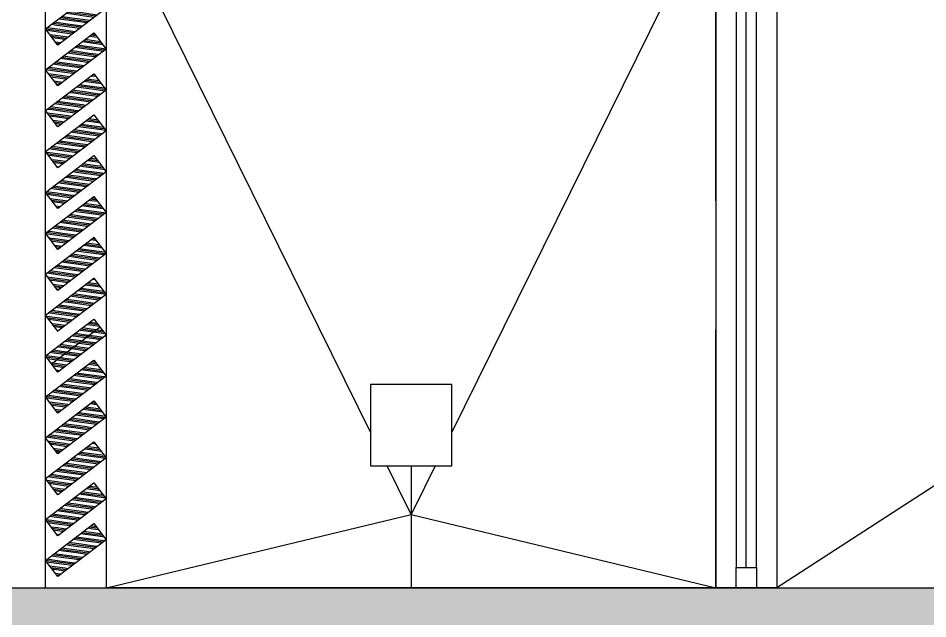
# Model space of a CAD drawing. Header units: metres. Extents: x 1769 to 3632, y 809 to 2652.
# Drawn here: x 2678.4 to 2680.639, y 1801.62 to 1803.098 of the extents above; entities that cross this region are included whole.
import ezdxf

# ---------------------------------------------------------------- set-up
doc = ezdxf.new("R2010")
doc.units = ezdxf.units.M
doc.header["$LTSCALE"] = 10
doc.linetypes.add('HIDDEN', pattern=[9.525, 6.35, -3.175])
for name, color, linetype in [('A-FLOR-LEVL', 2, 'Continuous'), ('A-FURN-FIXD', 8, 'Continuous'), ('A-GLAZ', 150, 'Continuous'), ('A-PROJ+', 1, 'HIDDEN'), ('A-WALL', 6, 'Continuous'), ('A-WALL-PATT', 8, 'Continuous'), ('G+E_Madera', 35, 'Continuous')]:
    doc.layers.add(name, color=color, linetype=linetype)

# ---------------------------------------------------------------- blocks, each defined once
blk = doc.blocks.new('A$C0e1b22ce')
h = blk.add_hatch()
h.set_pattern_fill('ANGLE', color=256, scale=0.38)
h.set_pattern_definition([(0, (0, 0), (0, 2.6543), [1.9304, -0.7239]), (90, (0, 0), (-2.6543, 2e-16), [1.9304, -0.7239])])
h.paths.add_polyline_path([(0.05, 0.15), (0.05, 0), (0, 0), (0, 0.15)])
at = {"layer": 'A-WALL-PATT'}
h = blk.add_hatch(dxfattribs=at)
h.set_pattern_fill('GOST_GROUND', color=256, scale=0.0016)
h.paths.add_polyline_path([(0.05, 0.15), (0.05, 0), (0, 0), (0, 0.15)])
at = {"layer": 'A-WALL'}
blk.add_lwpolyline([(0.05, 0.15), (0.05, 0), (0, 0), (0, 0.15)], close=True, dxfattribs=at)
blk = doc.blocks.new('A$C84a4af2d')
at = {"layer": 'G+E_Madera', "rotation": 127.1872365270105}
for p in [(0.1497, 4.8269), (0.1497, 4.7262), (0.1497, 4.6256), (0.1497, 4.525), (0.1497, 4.4243), (0.1497, 4.3237), (0.1497, 4.2231), (0.1497, 4.1224), (0.1497, 4.0218), (0.1497, 3.9211), (0.1497, 3.8205), (0.1497, 3.7199), (0.1497, 3.6193), (0.1497, 3.5186)]:
    blk.add_blockref('A$C0e1b22ce', p, dxfattribs=at)
blk = doc.blocks.new('*U531')
at = {"layer": 'A-GLAZ', "ltscale": 0.01}
for p, q in [((0.0155777, 0.000025), (0.0171777, 0.000025)), ((0.0155777, 0), (0.0171777, 0)), ((0.0171777, -0.000025), (0.0155777, -0.000025))]:
    blk.add_line(p, q, dxfattribs=at)
for points in [[(0.0155277, -0.000025), (0.0155777, -0.000025), (0.0155777, 0.000025), (0.0155277, 0.000025)], [(0.0172277, -0.000025), (0.0171777, -0.000025), (0.0171777, 0.000025), (0.0172277, 0.000025)]]:
    blk.add_lwpolyline(points, close=True, dxfattribs=at)

msp = doc.modelspace()

# ---------------------------------------------------------------- hatches: boundary and pattern name
at = {"layer": 'A-WALL-PATT'}
h = msp.add_hatch(color=256, dxfattribs=at)
h.dxf.hatch_style = 1
h.paths.add_polyline_path([(2687.7034, 1804.8959), (2688.2168, 1804.8959), (2688.2166, 1804.7459), (2687.8534, 1804.7459), (2687.8534, 1802.4912), (2687.7034, 1802.4912), (2687.7034, 1804.2437), (2685.8034, 1804.2437), (2685.8034, 1801.6958), (2687.8534, 1801.6958), (2687.8534, 1798.4458), (2688.2166, 1798.4458), (2688.2166, 1798.2958), (2685.6534, 1798.2958), (2685.6534, 1799.3957), (2685.8034, 1799.3957), (2685.8034, 1798.4458), (2687.7034, 1798.4458), (2687.7034, 1801.5458), (2685.8034, 1801.5458), (2685.8034, 1800.1957), (2685.6534, 1800.1957), (2685.6534, 1801.5458), (2675.8444, 1801.5459), (2675.8444, 1801.6959), (2685.6534, 1801.6958), (2685.6534, 1804.8959), (2685.8034, 1804.8959), (2685.8034, 1804.3939), (2687.7034, 1804.3939)])

# ---------------------------------------------------------------- linework, layer by layer
at = {"layer": 'A-FLOR-LEVL', "ltscale": 0.01}
for points in [[(2678.4667, 1801.6959), (2678.4667, 1804.8957), (2680.1167, 1804.8959)], [(2680.1167, 1801.6959), (2678.6167, 1801.6959), (2678.6167, 1804.7457), (2680.1167, 1804.7457), (2680.1167, 1801.6958)]]:
    msp.add_lwpolyline(points, dxfattribs=at)
msp.add_lwpolyline([(2680.1167, 1801.6961), (2678.6167, 1801.6961), (2678.6167, 1803.3961), (2680.1167, 1803.3961)], close=True, dxfattribs=at)
at = {"layer": 'A-FURN-FIXD'}
for points in [[(2680.1167, 1803.3961), (2679.3667, 1801.8767), (2678.6167, 1803.3961)], [(2680.2667, 1803.3961), (2681.5795, 1802.5461), (2680.2667, 1801.6961)], [(2678.6167, 1801.6961), (2679.3667, 1801.8766), (2680.1167, 1801.696)]]:
    msp.add_lwpolyline(points, dxfattribs=at)
msp.add_lwpolyline([(2681.7667, 1803.3961), (2680.2667, 1803.3961), (2680.2667, 1801.6961), (2681.7667, 1801.6961)], close=True, dxfattribs=at)
at = {"layer": 'A-PROJ+', "ltscale": 0.01}
msp.add_lwpolyline([(2680.1167, 1804.7459), (2680.2667, 1804.7459), (2680.2667, 1801.6959), (2680.1167, 1801.6959)], close=True, dxfattribs=at)
at = {"layer": 'A-WALL', "ltscale": 0.01}
msp.add_lwpolyline([(2675.8444, 1801.5459), (2675.8444, 1801.6959), (2685.6534, 1801.6958), (2685.6534, 1804.8959), (2685.8034, 1804.8959), (2685.8034, 1804.3939), (2687.7034, 1804.3939), (2687.7034, 1804.8959), (2688.2168, 1804.8959), (2688.2166, 1804.7459), (2687.8534, 1804.7459), (2687.8534, 1802.4912), (2687.7034, 1802.4912), (2687.7034, 1804.2437), (2685.8034, 1804.2437), (2685.8034, 1801.6958), (2687.8534, 1801.6958), (2687.8534, 1798.4458)], dxfattribs=at)

# ---------------------------------------------------------------- block references
at = {"layer": 'A-GLAZ', "ltscale": 0.01, "xscale": -1000.000000000006, "yscale": 1000.000000000006, "zscale": 1000.000000000006, "rotation": 270}
msp.add_blockref('*U531', (2680.1917, 1786.1684), dxfattribs=at)
at = {"layer": 'A-WALL', "ltscale": 0.01}
msp.add_blockref('A$C84a4af2d', (2678.4667, 1798.2957), dxfattribs=at)

# ---------------------------------------------------------------- next in the draw order: wipeouts: each hides what was drawn before it
at = {"ltscale": 0.01}
msp.add_wipeout([(2679.2667, 1802.1961), (2679.2667, 1801.9961), (2679.4667, 1801.9961), (2679.4667, 1802.1961)], dxfattribs=at).dxf.layer = 'A-PROJ+'

# ---------------------------------------------------------------- next in the draw order: linework, layer by layer
at = {"layer": 'A-PROJ+', "ltscale": 0.01}
msp.add_line((2679.3667, 1801.9961), (2679.3667, 1801.6961), dxfattribs=at)
msp.add_lwpolyline([(2679.2667, 1802.1961), (2679.2667, 1801.9961), (2679.4667, 1801.9961), (2679.4667, 1802.1961)], close=True, dxfattribs=at)

doc.saveas('drawing.dxf')
